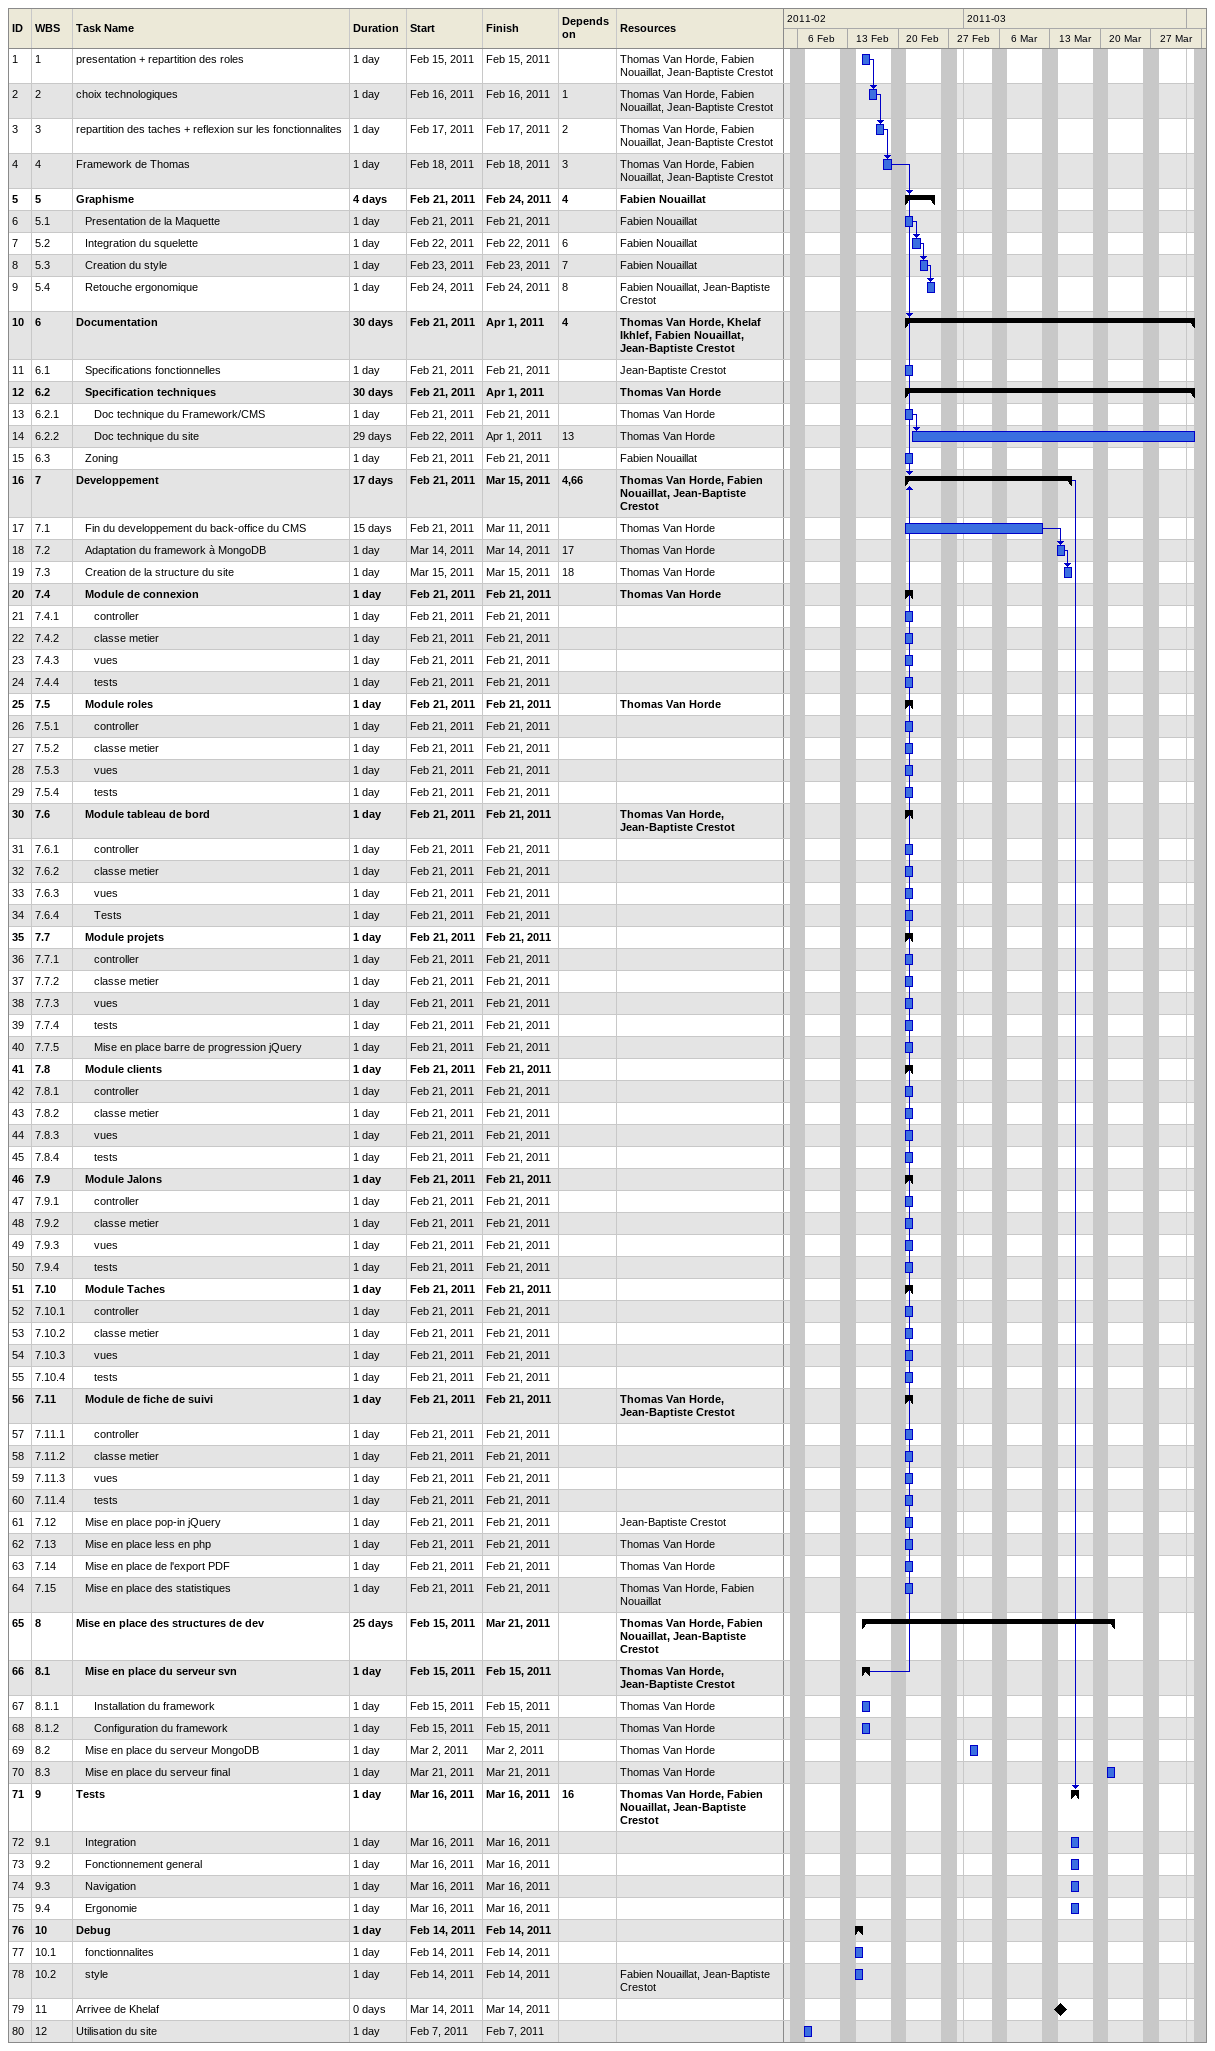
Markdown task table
| ID | WBS | Task | Duration | Start | Finish | Predecessors | Resources |
|---|---|---|---|---|---|---|---|
| 1 | 1 | presentation + repartition des roles | 1d | 2011-02-15 | 2011-02-15 |  | Thomas Van Horde, Fabien Nouaillat, Jean-Baptiste Crestot |
| 2 | 2 | choix technologiques | 1d | 2011-02-16 | 2011-02-16 | 1 | Thomas Van Horde, Fabien Nouaillat, Jean-Baptiste Crestot |
| 3 | 3 | repartition des taches + reflexion sur les fonctionnalites | 1d | 2011-02-17 | 2011-02-17 | 2 | Thomas Van Horde, Fabien Nouaillat, Jean-Baptiste Crestot |
| 4 | 4 | Framework de Thomas | 1d | 2011-02-18 | 2011-02-18 | 3 | Thomas Van Horde, Fabien Nouaillat, Jean-Baptiste Crestot |
| 5 | 5 | **Graphisme** | 4d | 2011-02-21 | 2011-02-24 | 4 | Fabien Nouaillat |
| 6 | 5.1 | Presentation de la Maquette | 1d | 2011-02-21 | 2011-02-21 |  | Fabien Nouaillat |
| 7 | 5.2 | Integration du squelette | 1d | 2011-02-22 | 2011-02-22 | 6 | Fabien Nouaillat |
| 8 | 5.3 | Creation du style | 1d | 2011-02-23 | 2011-02-23 | 7 | Fabien Nouaillat |
| 9 | 5.4 | Retouche ergonomique | 1d | 2011-02-24 | 2011-02-24 | 8 | Fabien Nouaillat, Jean-Baptiste Crestot |
| 10 | 6 | **Documentation** | 30d | 2011-02-21 | 2011-04-01 | 4 | Thomas Van Horde, Khelaf Ikhlef, Fabien Nouaillat, Jean-Baptiste Crestot |
| 11 | 6.1 | Specifications fonctionnelles | 1d | 2011-02-21 | 2011-02-21 |  | Jean-Baptiste Crestot |
| 12 | 6.2 | **Specification techniques** | 30d | 2011-02-21 | 2011-04-01 |  | Thomas Van Horde |
| 13 | 6.2.1 | Doc technique du Framework/CMS | 1d | 2011-02-21 | 2011-02-21 |  | Thomas Van Horde |
| 14 | 6.2.2 | Doc technique du site | 29d | 2011-02-22 | 2011-04-01 | 13 | Thomas Van Horde |
| 15 | 6.3 | Zoning | 1d | 2011-02-21 | 2011-02-21 |  | Fabien Nouaillat |
| 16 | 7 | **Developpement** | 17d | 2011-02-21 | 2011-03-15 | 4, 66 | Thomas Van Horde, Fabien Nouaillat, Jean-Baptiste Crestot |
| 17 | 7.1 | Fin du developpement du back-office du CMS | 15d | 2011-02-21 | 2011-03-11 |  | Thomas Van Horde |
| 18 | 7.2 | Adaptation du framework à MongoDB | 1d | 2011-03-14 | 2011-03-14 | 17 | Thomas Van Horde |
| 19 | 7.3 | Creation de la structure du site | 1d | 2011-03-15 | 2011-03-15 | 18 | Thomas Van Horde |
| 20 | 7.4 | **Module de connexion** | 1d | 2011-02-21 | 2011-02-21 |  | Thomas Van Horde |
| 21 | 7.4.1 | controller | 1d | 2011-02-21 | 2011-02-21 |  |  |
| 22 | 7.4.2 | classe metier | 1d | 2011-02-21 | 2011-02-21 |  |  |
| 23 | 7.4.3 | vues | 1d | 2011-02-21 | 2011-02-21 |  |  |
| 24 | 7.4.4 | tests | 1d | 2011-02-21 | 2011-02-21 |  |  |
| 25 | 7.5 | **Module roles** | 1d | 2011-02-21 | 2011-02-21 |  | Thomas Van Horde |
| 26 | 7.5.1 | controller | 1d | 2011-02-21 | 2011-02-21 |  |  |
| 27 | 7.5.2 | classe metier | 1d | 2011-02-21 | 2011-02-21 |  |  |
| 28 | 7.5.3 | vues | 1d | 2011-02-21 | 2011-02-21 |  |  |
| 29 | 7.5.4 | tests | 1d | 2011-02-21 | 2011-02-21 |  |  |
| 30 | 7.6 | **Module tableau de bord** | 1d | 2011-02-21 | 2011-02-21 |  | Thomas Van Horde, Jean-Baptiste Crestot |
| 31 | 7.6.1 | controller | 1d | 2011-02-21 | 2011-02-21 |  |  |
| 32 | 7.6.2 | classe metier | 1d | 2011-02-21 | 2011-02-21 |  |  |
| 33 | 7.6.3 | vues | 1d | 2011-02-21 | 2011-02-21 |  |  |
| 34 | 7.6.4 | Tests | 1d | 2011-02-21 | 2011-02-21 |  |  |
| 35 | 7.7 | **Module projets** | 1d | 2011-02-21 | 2011-02-21 |  |  |
| 36 | 7.7.1 | controller | 1d | 2011-02-21 | 2011-02-21 |  |  |
| 37 | 7.7.2 | classe metier | 1d | 2011-02-21 | 2011-02-21 |  |  |
| 38 | 7.7.3 | vues | 1d | 2011-02-21 | 2011-02-21 |  |  |
| 39 | 7.7.4 | tests | 1d | 2011-02-21 | 2011-02-21 |  |  |
| 40 | 7.7.5 | Mise en place barre de progression jQuery | 1d | 2011-02-21 | 2011-02-21 |  |  |
| 41 | 7.8 | **Module clients** | 1d | 2011-02-21 | 2011-02-21 |  |  |
| 42 | 7.8.1 | controller | 1d | 2011-02-21 | 2011-02-21 |  |  |
| 43 | 7.8.2 | classe metier | 1d | 2011-02-21 | 2011-02-21 |  |  |
| 44 | 7.8.3 | vues | 1d | 2011-02-21 | 2011-02-21 |  |  |
| 45 | 7.8.4 | tests | 1d | 2011-02-21 | 2011-02-21 |  |  |
| 46 | 7.9 | **Module Jalons** | 1d | 2011-02-21 | 2011-02-21 |  |  |
| 47 | 7.9.1 | controller | 1d | 2011-02-21 | 2011-02-21 |  |  |
| 48 | 7.9.2 | classe metier | 1d | 2011-02-21 | 2011-02-21 |  |  |
| 49 | 7.9.3 | vues | 1d | 2011-02-21 | 2011-02-21 |  |  |
| 50 | 7.9.4 | tests | 1d | 2011-02-21 | 2011-02-21 |  |  |
| 51 | 7.10 | **Module Taches** | 1d | 2011-02-21 | 2011-02-21 |  |  |
| 52 | 7.10.1 | controller | 1d | 2011-02-21 | 2011-02-21 |  |  |
| 53 | 7.10.2 | classe metier | 1d | 2011-02-21 | 2011-02-21 |  |  |
| 54 | 7.10.3 | vues | 1d | 2011-02-21 | 2011-02-21 |  |  |
| 55 | 7.10.4 | tests | 1d | 2011-02-21 | 2011-02-21 |  |  |
| 56 | 7.11 | **Module de fiche de suivi** | 1d | 2011-02-21 | 2011-02-21 |  | Thomas Van Horde, Jean-Baptiste Crestot |
| 57 | 7.11.1 | controller | 1d | 2011-02-21 | 2011-02-21 |  |  |
| 58 | 7.11.2 | classe metier | 1d | 2011-02-21 | 2011-02-21 |  |  |
| 59 | 7.11.3 | vues | 1d | 2011-02-21 | 2011-02-21 |  |  |
| 60 | 7.11.4 | tests | 1d | 2011-02-21 | 2011-02-21 |  |  |
| 61 | 7.12 | Mise en place pop-in jQuery | 1d | 2011-02-21 | 2011-02-21 |  | Jean-Baptiste Crestot |
| 62 | 7.13 | Mise en place less en php | 1d | 2011-02-21 | 2011-02-21 |  | Thomas Van Horde |
| 63 | 7.14 | Mise en place de l'export PDF | 1d | 2011-02-21 | 2011-02-21 |  | Thomas Van Horde |
| 64 | 7.15 | Mise en place des statistiques | 1d | 2011-02-21 | 2011-02-21 |  | Thomas Van Horde, Fabien Nouaillat |
| 65 | 8 | **Mise en place des structures de dev** | 25d | 2011-02-15 | 2011-03-21 |  | Thomas Van Horde, Fabien Nouaillat, Jean-Baptiste Crestot |
| 66 | 8.1 | **Mise en place du serveur svn** | 1d | 2011-02-15 | 2011-02-15 |  | Thomas Van Horde, Jean-Baptiste Crestot |
| 67 | 8.1.1 | Installation du framework | 1d | 2011-02-15 | 2011-02-15 |  | Thomas Van Horde |
| 68 | 8.1.2 | Configuration du framework | 1d | 2011-02-15 | 2011-02-15 |  | Thomas Van Horde |
| 69 | 8.2 | Mise en place du serveur MongoDB | 1d | 2011-03-02 | 2011-03-02 |  | Thomas Van Horde |
| 70 | 8.3 | Mise en place du serveur final | 1d | 2011-03-21 | 2011-03-21 |  | Thomas Van Horde |
| 71 | 9 | **Tests** | 1d | 2011-03-16 | 2011-03-16 | 16 | Thomas Van Horde, Fabien Nouaillat, Jean-Baptiste Crestot |
| 72 | 9.1 | Integration | 1d | 2011-03-16 | 2011-03-16 |  |  |
| 73 | 9.2 | Fonctionnement general | 1d | 2011-03-16 | 2011-03-16 |  |  |
| 74 | 9.3 | Navigation | 1d | 2011-03-16 | 2011-03-16 |  |  |
| 75 | 9.4 | Ergonomie | 1d | 2011-03-16 | 2011-03-16 |  |  |
| 76 | 10 | **Debug** | 1d | 2011-02-14 | 2011-02-14 |  |  |
| 77 | 10.1 | fonctionnalites | 1d | 2011-02-14 | 2011-02-14 |  |  |
| 78 | 10.2 | style | 1d | 2011-02-14 | 2011-02-14 |  | Fabien Nouaillat, Jean-Baptiste Crestot |
| 79 | 11 | Arrivee de Khelaf | 0d | 2011-03-14 | 2011-03-14 |  |  |
| 80 | 12 | Utilisation du site | 1d | 2011-02-07 | 2011-02-07 |  |  |
